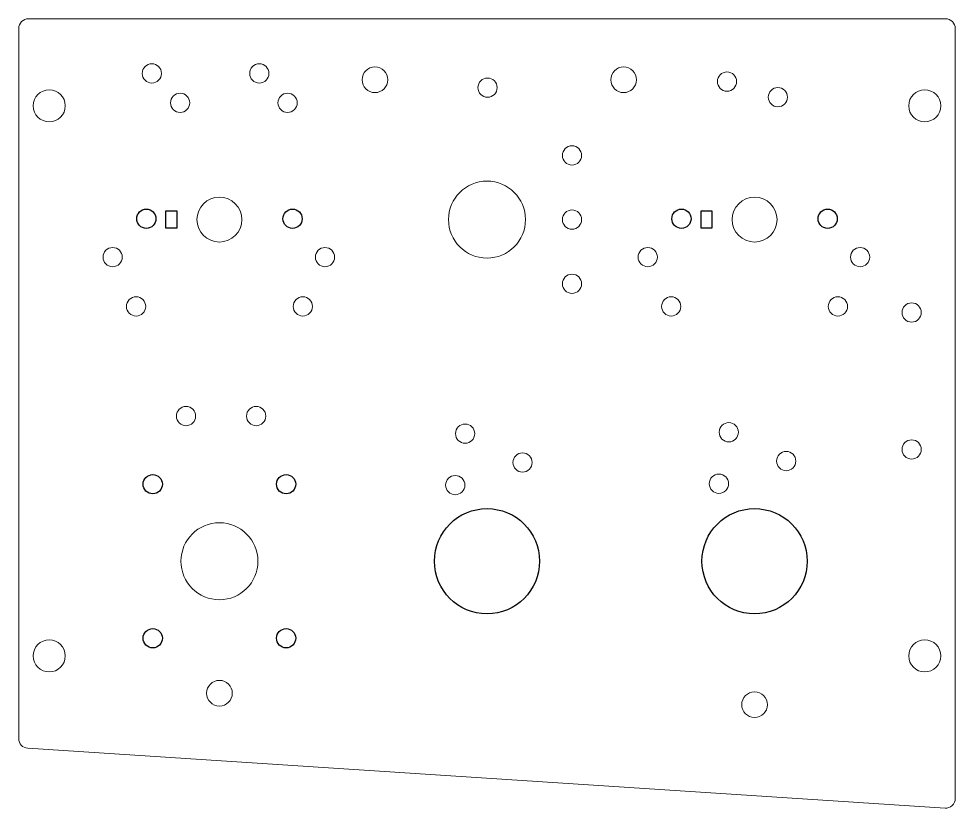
# Model space of a CAD drawing. Header units: millimetres. Extents: x -73 to 73, y -192 to 195.
# Drawn here: x -73 to 73, y -192.1 to -69.1 of the extents above; entities that cross this region are included whole.
import ezdxf

# ---------------------------------------------------------------- set-up
doc = ezdxf.new("R2010")
doc.units = ezdxf.units.MM
doc.header["$MEASUREMENT"] = 0
doc.layers.add('LED', color=7, linetype='Continuous')

msp = doc.modelspace()

# ---------------------------------------------------------------- linework, layer by layer
at = {"layer": 'LED', "color": 250}
for points in [[(-50.125, -101.6694), (-48.325, -101.6694), (-48.325, -99.0694), (-50.125, -99.0694)], [(33.325, -101.6694), (35.125, -101.6694), (35.125, -99.0694), (33.325, -99.0694)]]:
    msp.add_lwpolyline(points, close=True, dxfattribs=at)
at = {"layer": 'LED', "color": 114}
for centre in [(-53.1242, -100.2327), (-30.3258, -100.235), (30.3258, -100.2327), (53.1242, -100.235), (-52.125, -141.6098), (-31.325, -141.6098), (-52.125, -165.6098), (-31.325, -165.6098)]:
    msp.add_circle(centre, 1.5, dxfattribs=at)
at = {"layer": 'LED', "color": 250}
for centre in [(0, -153.6098), (41.725, -153.6098)]:
    msp.add_circle(centre, 8.2, dxfattribs=at)
at = {"layer": 'LED', "color": 114, "lineweight": 9}
for centre in [(-52.2663, -77.5858), (-35.5093, -77.5858), (37.4271, -78.8619), (0.0877, -79.8046), (45.3646, -81.2897), (-47.8566, -82.172), (-31.0996, -82.172), (13.252, -90.3694), (13.2519, -100.3694), (-58.3808, -106.2147), (-25.266, -106.2147), (25.0692, -106.2147), (58.184, -106.2147), (13.252, -110.3694), (-54.7252, -113.8998), (-28.725, -113.8998), (28.7248, -113.8998), (54.725, -113.8998), (66.2202, -114.8473), (-46.933, -130.987), (-35.9968, -130.987), (-3.4142, -133.7253), (37.7066, -133.5069), (66.2202, -136.1903), (5.5437, -138.2193), (46.6645, -138.0009), (36.1686, -141.5286), (-4.9522, -141.747)]:
    msp.add_ellipse(centre, major_axis=(0, 1.5), ratio=1, dxfattribs=at)
at = {"layer": 'LED', "color": 250, "lineweight": 9}
for centre, major_axis, ratio in [((-17.474, -78.5809), (0, 2), 1), ((21.311, -78.5809), (0, 2), 1), ((-68.2626, -82.6437), (0, 2.5), 1), ((68.2624, -82.6437), (0, 2.5), 1), ((0, -100.3694), (6.0001, 0), 0.99998333), ((-41.725, -100.3694), (3.5001, 0), 0.99997143), ((41.725, -100.3694), (3.5001, 0), 0.99997143), ((-41.725, -153.6098), (6.0001, 0), 0.99998333), ((-68.2626, -168.3687), (0, 2.5), 1), ((68.2624, -168.3687), (0, 2.5), 1), ((-41.7251, -174.178), (0, 2), 1), ((41.7249, -175.9642), (0, 2), 1)]:
    msp.add_ellipse(centre, major_axis=major_axis, ratio=ratio, dxfattribs=at)
msp.add_open_spline([(-73.025, -70.5694), (-73.0248, -70.1713), (-72.8664, -69.7896), (-72.5848, -69.5083), (-72.5848, -69.5083), (-72.3031, -69.227), (-71.9231, -69.0691), (-71.525, -69.0694), (-71.525, -69.0694), (-71.525, -69.0694), (71.525, -69.0694), (71.525, -69.0694), (71.525, -69.0694), (71.923, -69.0696), (72.3047, -69.228), (72.586, -69.5097), (72.586, -69.5097), (72.8673, -69.7913), (73.0252, -70.1713), (73.025, -70.5694), (73.025, -70.5694), (73.025, -70.5694), (73.025, -190.5802), (73.025, -190.5802), (73.025, -190.5802), (73.0247, -190.9952), (72.8525, -191.3916), (72.5494, -191.6752), (72.5494, -191.6752), (72.2463, -191.9588), (71.8415, -192.1043), (71.4273, -192.077), (71.4273, -192.077), (71.4273, -192.077), (-71.6227, -182.7476), (-71.6227, -182.7476), (-71.6227, -182.7476), (-72.412, -182.6957), (-73.0255, -182.0418), (-73.025, -181.2508), (-73.025, -181.2508), (-73.025, -181.2508), (-73.025, -70.5694), (-73.025, -70.5694)], degree=3, knots=[0, 0, 0, 0, 0.08333333, 0.08333333, 0.08333333, 0.08333333, 0.16666667, 0.16666667, 0.16666667, 0.16666667, 0.25, 0.25, 0.25, 0.25, 0.33333333, 0.33333333, 0.33333333, 0.33333333, 0.41666667, 0.41666667, 0.41666667, 0.41666667, 0.5, 0.5, 0.5, 0.5, 0.58333333, 0.58333333, 0.58333333, 0.58333333, 0.66666667, 0.66666667, 0.66666667, 0.66666667, 0.75, 0.75, 0.75, 0.75, 0.83333333, 0.83333333, 0.83333333, 0.83333333, 1, 1, 1, 1], dxfattribs=at)

doc.saveas('drawing.dxf')
